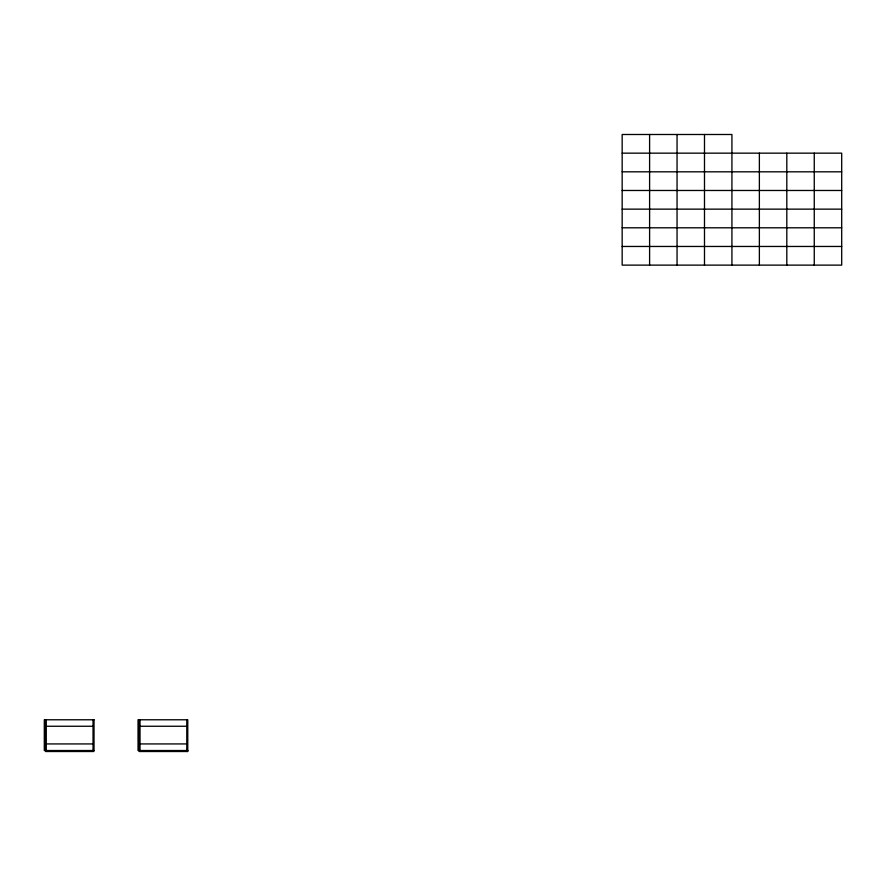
<?xml version="1.0" encoding="UTF-8"?>
<svg xmlns="http://www.w3.org/2000/svg" width="886" height="886" viewBox="0 0 886 886"><rect width="100%" height="100%" fill="white"/><g stroke="black" fill="none" stroke-linecap="round" stroke-linejoin="round"><path stroke-width="1.33" d="M622.16 153.156L841.7 153.156L841.7 265.124L622.16 265.124L622.16 134.495L731.925 134.495L731.925 265.124M622.16 171.818L841.7 171.818M622.16 190.479L841.7 190.479M622.16 209.14L841.7 209.14M622.16 227.802L841.7 227.802M622.16 246.463L841.7 246.463M46.271 726.254L93.041 726.254M140.021 726.254L186.78 726.254M46.271 743.93L93.041 743.93M140.021 743.93L186.78 743.93M187.766 750.52L138.039 750.52L138.039 719.775L187.766 719.775L187.766 751.505L139.146 751.505L139.246 750.52M814.256 153.156L814.256 265.124M786.812 153.156L786.812 265.124M759.368 153.156L759.368 265.124M704.492 134.495L704.492 265.124M677.048 134.495L677.048 265.124M649.604 134.495L649.604 265.124M187.555 750.52L187.555 751.505M186.78 719.775L186.78 750.52M140.021 719.775L140.021 750.52M139.036 719.775L139.036 750.52M93.805 750.52L93.805 751.505L45.507 751.505L45.507 750.52M93.041 719.775L93.041 750.52M46.271 719.775L46.271 750.52M45.286 719.775L45.286 750.52M94.027 719.775L44.3 719.775L44.3 750.52L94.027 750.52L94.027 719.775"/></g></svg>
